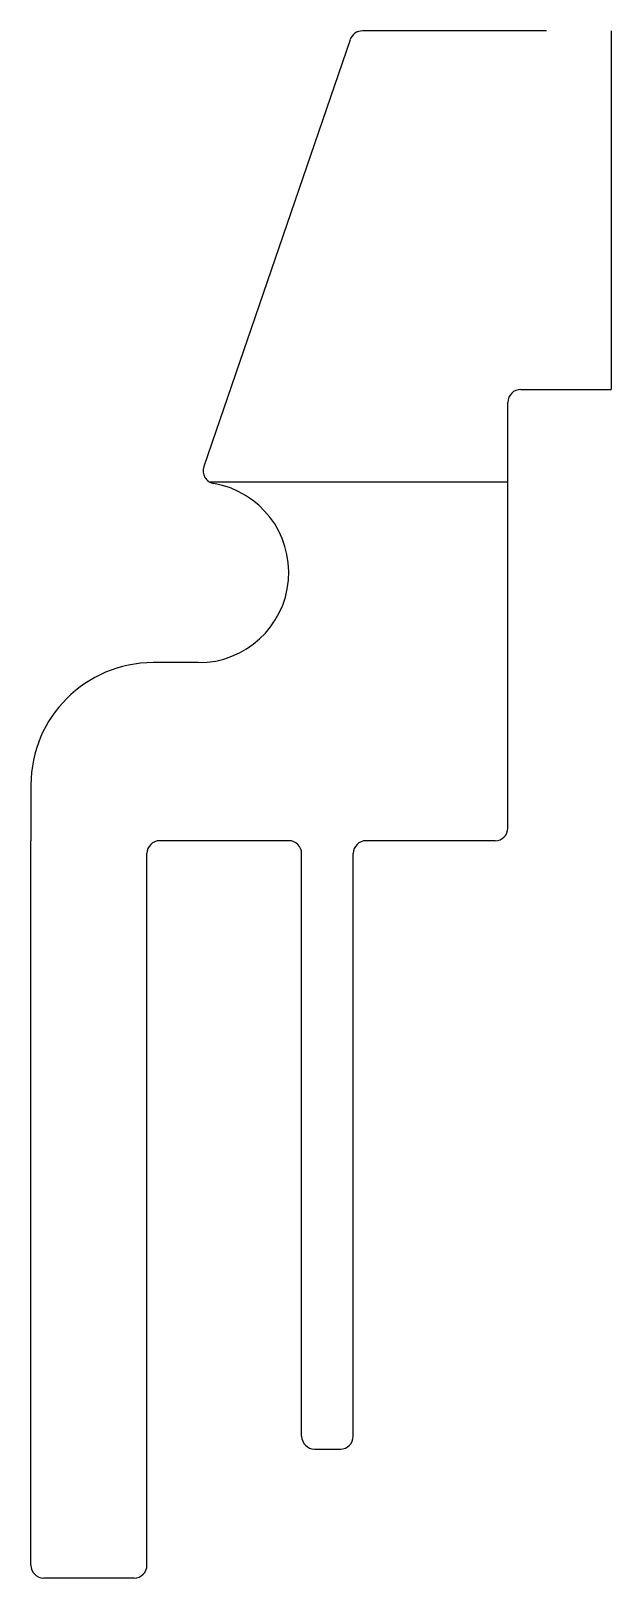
# Model space of a CAD drawing. Header units: millimetres. Extents: x 53 to 98, y 70 to 190.
import ezdxf

# ---------------------------------------------------------------- set-up
doc = ezdxf.new("R2010")
doc.units = ezdxf.units.MM

msp = doc.modelspace()

# ---------------------------------------------------------------- linework, layer by layer
at = {"color": 18, "true_color": 0x470001}
for p, q in [((92.85, 189.61), (78.56, 189.61)), ((97.85, 189.61), (97.85, 161.8)), ((77.62, 188.93), (66.26, 155.82)), ((97.85, 184.61), (97.85, 161.8)), ((89.85, 127.8), (89.85, 160.8)), ((90.85, 161.8), (97.85, 161.8)), ((81.85, 154.61), (66.74, 154.61)), ((89.85, 154.61), (81.85, 154.61)), ((65.85, 140.61), (62.33, 140.61)), ((52.85, 131.13), (52.85, 126.8)), ((52.85, 70.61), (52.85, 126.8)), ((72.85, 126.8), (62.85, 126.8)), ((83.85, 126.8), (78.85, 126.8)), ((88.85, 126.8), (83.85, 126.8)), ((61.85, 70.61), (61.85, 125.8)), ((73.85, 80.61), (73.85, 125.8)), ((77.85, 80.61), (77.85, 125.8)), ((74.85, 79.61), (76.85, 79.61)), ((60.85, 69.61), (53.85, 69.61))]:
    msp.add_line(p, q, dxfattribs=at)
for centre, radius, start, end in [((78.56, 188.61), 1, 90, 161.0754), ((90.85, 160.8), 1, 90, 180), ((67.21, 155.49), 1, 161.0754, 260.2117), ((65.85, 147.61), 7, 270, 80.2117), ((62.33, 131.13), 9.48, 90, 180), ((88.85, 127.8), 1, 270, 0), ((62.85, 125.8), 1, 90, 180), ((72.85, 125.8), 1, 0, 90), ((78.85, 125.8), 1, 90, 180), ((74.85, 80.61), 1, 180, 270), ((76.85, 80.61), 1, 270, 0), ((53.85, 70.61), 1, 180, 270), ((60.85, 70.61), 1, 270, 0)]:
    msp.add_arc(centre, radius, start, end, dxfattribs=at)

doc.saveas('drawing.dxf')
